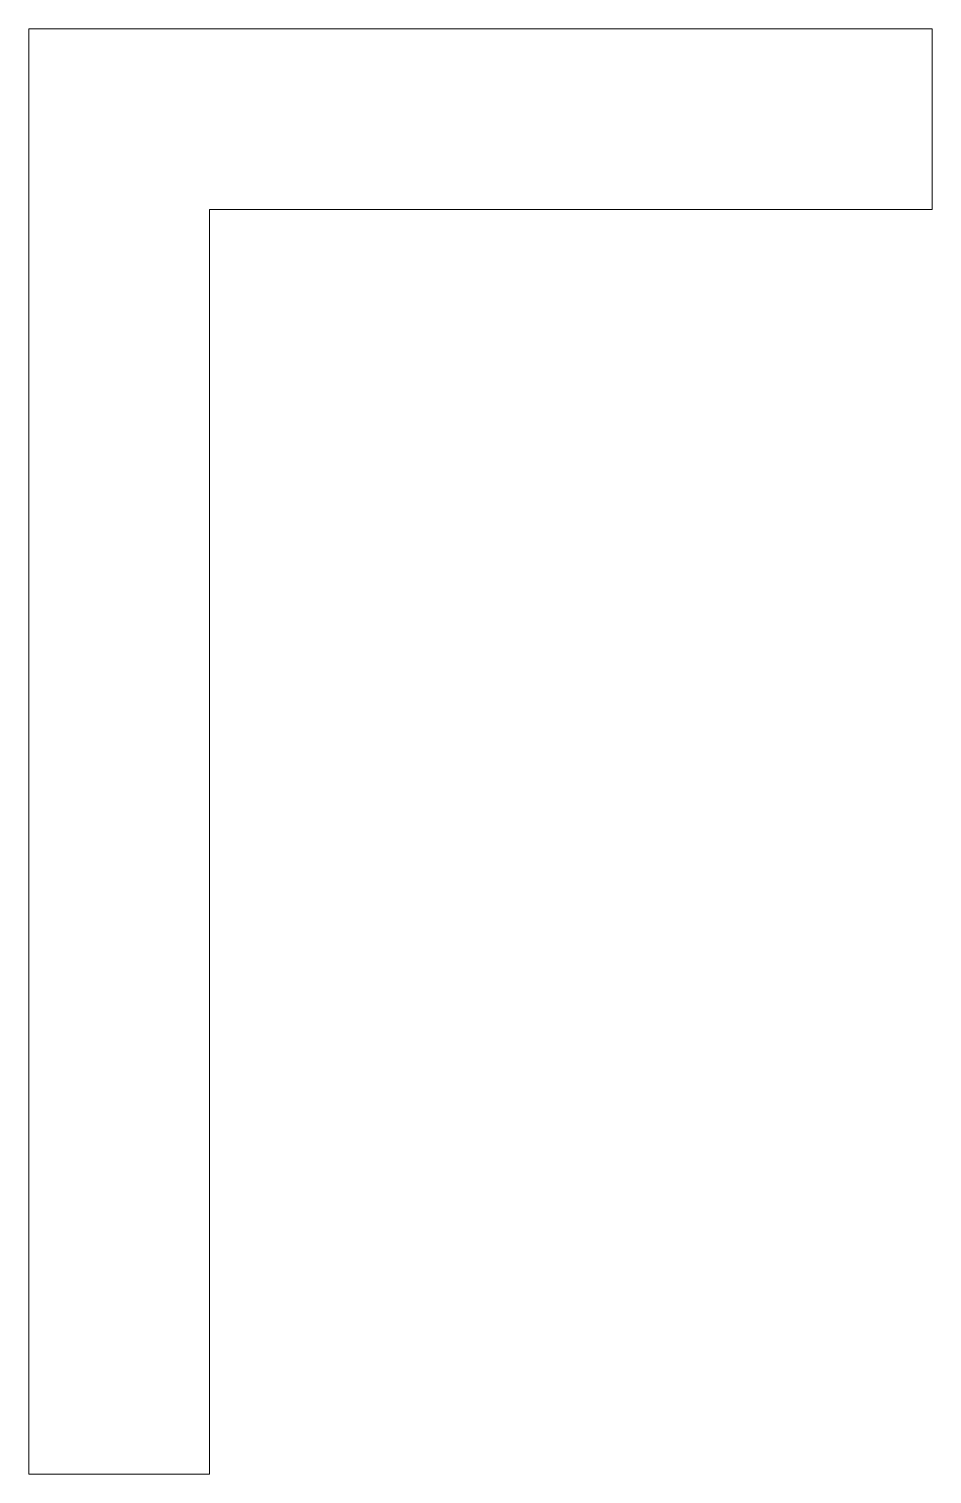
# Model space of a CAD drawing. Header units: millimetres. Extents: x -158 to -58, y -211 to -51.
import ezdxf

# ---------------------------------------------------------------- set-up
doc = ezdxf.new("R2010")
doc.units = ezdxf.units.MM

msp = doc.modelspace()

# ---------------------------------------------------------------- linework, layer by layer
at = {"color": 7, "linetype": 'Continuous', "lineweight": 15}
for p, q in [((-157.74, -50.59), (-57.74, -50.59)), ((-157.74, -210.59), (-157.74, -50.59)), ((-57.74, -50.59), (-57.74, -70.59)), ((-137.74, -70.59), (-137.74, -210.59)), ((-57.74, -70.59), (-137.74, -70.59)), ((-137.74, -210.59), (-157.74, -210.59))]:
    msp.add_line(p, q, dxfattribs=at)

doc.saveas('drawing.dxf')
